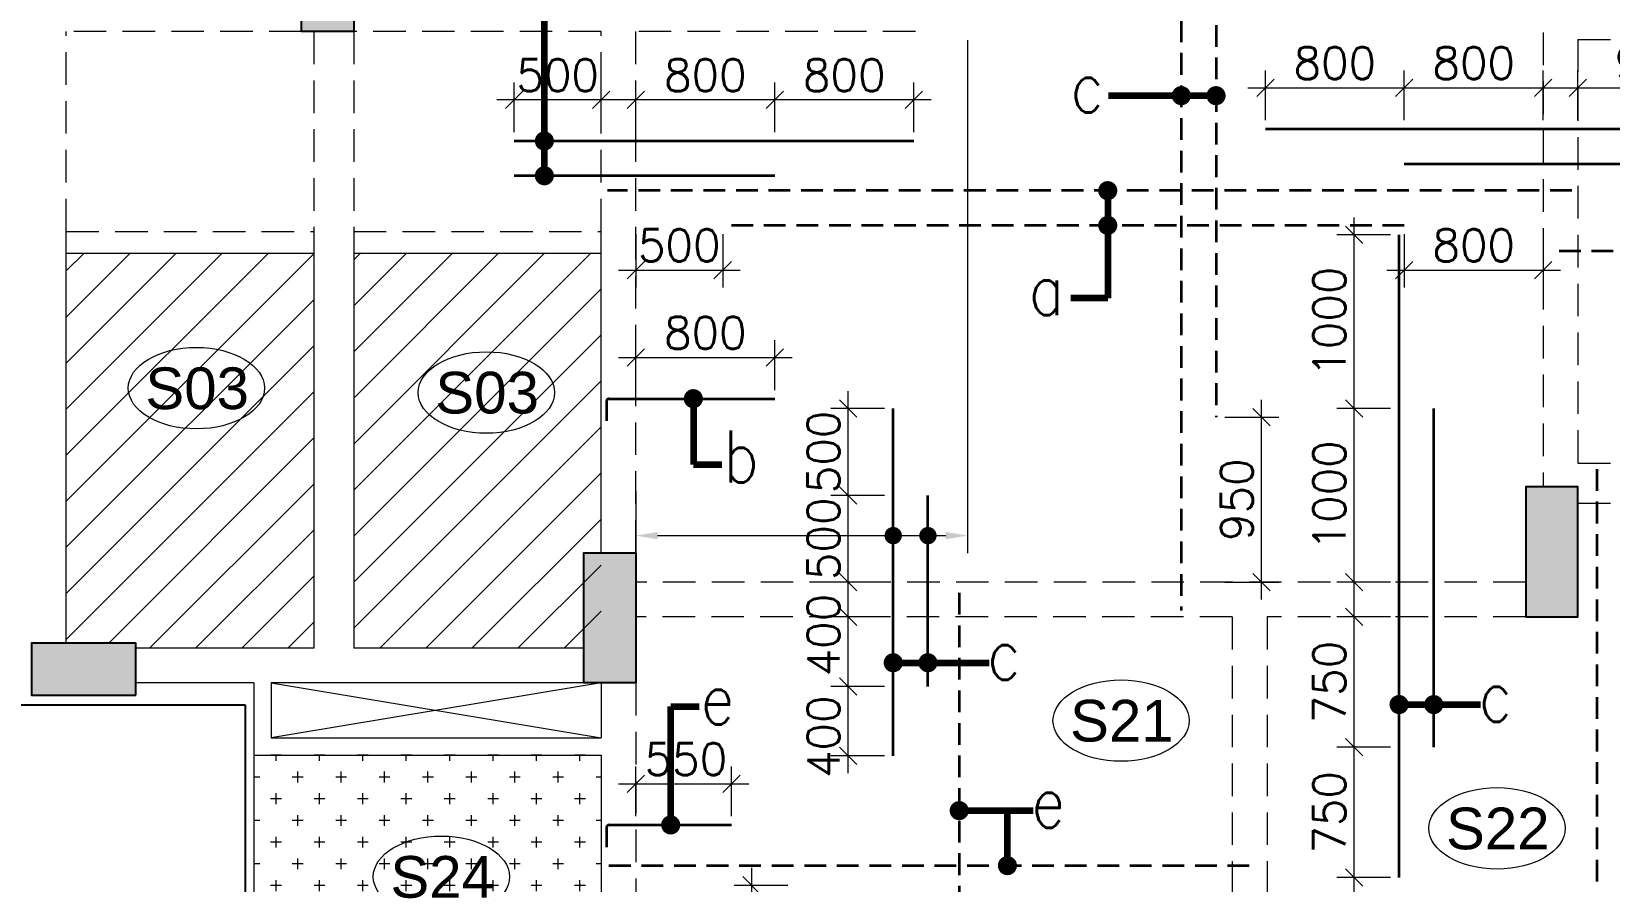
# Model space of a CAD drawing. Header units: millimetres. Extents: x 1255966 to 1543012, y 318612 to 465611.
# Drawn here: x 1261827 to 1270913, y 347091 to 351983 of the extents above; entities that cross this region are included whole.
import ezdxf

# ---------------------------------------------------------------- set-up
doc = ezdxf.new("R2010")
doc.units = ezdxf.units.MM
doc.header["$LTSCALE"] = 500
doc.header["$MEASUREMENT"] = 0
doc.header["$PDMODE"] = 34
for name, pattern in [('CONTINOUS', [0]), ('DASHED2', [0.375, 0.25, -0.125]), ('HIDDEN', [0.375, 0.25, -0.125]), ('PHANTOM2', [1.25, 0.625, -0.125, 0.125, -0.125, 0.125, -0.125])]:
    doc.linetypes.add(name, pattern=pattern)
doc.layers.get('Defpoints').update_dxf_attribs({"lineweight": 0})
for name, color, linetype, lineweight in [('ARROW', 1, 'Continuous', 0), ('CALL', 1, 'Continuous', 18), ('CUT OUT', 1, 'Continuous', 13), ('HATCH', 1, 'Continuous', 5), ('ST-DIM', 1, 'PHANTOM2', 15), ('STC REINF.BOTTOM', 7, 'Continuous', 35), ('TEXT 01', 3, 'Continuous', 15), ('TOWER AREA BEAM..', 3, 'Continuous', 20), ('TOWER COL HATCH', 253, 'Continuous', 20)]:
    doc.layers.add(name, color=color, linetype=linetype, lineweight=lineweight)
doc.layers.add('PROJECTION', color=7, linetype='HIDDEN', true_color=0xff4000)
for name, color, linetype in [('S-COLUMN-HATCH', 253, 'Continuous'), ('S-FRAMING PLAN', 4, 'Continuous'), ('S-T', 3, 'Continuous'), ('TOWER AREA COLUMN.', 6, 'Continuous')]:
    doc.layers.add(name, color=color, linetype=linetype)
doc.styles.add('ABHI', font='arial.ttf')
doc.styles.add('ROMANCE', font='romans.shx')
doc.styles.add('S-T', font='romans.shx')
doc.dimstyles.new('GRID DIM', dxfattribs={"dimtxt": 250, "dimasz": 100, "dimexe": 75, "dimexo": 0, "dimgap": 50, "dimtad": 1, "dimdec": 0, "dimzin": 0, "dimdsep": 46, "dimtxsty": 'ROMANCE', "dimblk": 'ARCHTICK', "dimcen": 0, "dimdle": 0.5, "dimclrd": 8, "dimclre": 8, "dimclrt": 3, "dimadec": 0, "dimazin": 0, "dimtfac": 1, "dimtdec": 0, "dimtmove": 0, "dimatfit": 3, "dimldrblk": 'DOT', "dimfxl": 200, "dimtolj": 1, "dimtzin": 0, "dimlwd": -1, "dimlwe": -1, "dimarcsym": 2})
pattern_1 = [(45, (-1381890.62, -304839.69), (-132.582521, 132.582521), [])]

# ---------------------------------------------------------------- blocks, each defined once
blk = doc.blocks.new('_Oblique')
at = {"color": 0, "linetype": 'ByBlock', "lineweight": -2}
blk.add_line((-0.5, -0.5), (0.5, 0.5), dxfattribs=at)
blk = doc.blocks.new('*D264')
at = {"layer": 'Defpoints', "color": 0, "linetype": 'ByBlock', "transparency": 16777216}
for p in [(1265306.5, 350867.2), (1265806.5, 350867.2), (1265806.5, 350610.2)]:
    blk.add_point(p, dxfattribs=at)
at = {"layer": 'ST-DIM', "color": 1, "linetype": 'CONTINOUS', "transparency": 16777216}
for p, q in [((1265306.5, 350817.2), (1265306.5, 350510.2)), ((1265806.5, 350817.2), (1265806.5, 350510.2)), ((1265206.5, 350610.2), (1265906.5, 350610.2))]:
    blk.add_line(p, q, dxfattribs=at)
at = {"layer": 'ST-DIM', "color": 1, "linetype": 'ByBlock', "transparency": 16777216, "xscale": 100, "yscale": 100, "zscale": 100, "rotation": 180}
blk.add_blockref('_Oblique', (1265306.5, 350610.2), dxfattribs=at)
at = {"layer": 'ST-DIM', "color": 1, "linetype": 'ByBlock', "transparency": 16777216, "xscale": 100, "yscale": 100, "zscale": 100}
blk.add_blockref('_Oblique', (1265806.5, 350610.2), dxfattribs=at)
at = {"layer": 'ST-DIM', "color": 3, "linetype": 'ByBlock', "transparency": 16777216, "insert": (1265556.5, 350752.7), "char_height": 185, "attachment_point": 5, "style": 'ROMANCE'}
blk.add_mtext('\\A1;500', dxfattribs=at)
blk = doc.blocks.new('_Dot')
at = {"color": 0, "linetype": 'ByBlock', "lineweight": -2}
blk.add_line((-0.5, 0), (-1, 0), dxfattribs=at)
at = {"color": 0, "linetype": 'ByBlock', "const_width": 0.5}
blk.add_lwpolyline([(-0.25, 0, 1), (0.25, 0, 1)], format="xyb", close=True, dxfattribs=at)
blk = doc.blocks.new('*D265')
at = {"layer": 'Defpoints', "color": 0, "linetype": 'ByBlock', "transparency": 16777216}
for p in [(1269731.6, 350867.2), (1270531.6, 350867.2), (1270531.6, 350610.2)]:
    blk.add_point(p, dxfattribs=at)
at = {"layer": 'ST-DIM', "color": 1, "linetype": 'CONTINOUS', "transparency": 16777216}
for p, q in [((1269731.6, 350817.2), (1269731.6, 350510.2)), ((1270531.6, 350817.2), (1270531.6, 350510.2)), ((1269631.6, 350610.2), (1270631.6, 350610.2))]:
    blk.add_line(p, q, dxfattribs=at)
at = {"layer": 'ST-DIM', "color": 1, "linetype": 'ByBlock', "transparency": 16777216, "xscale": 100, "yscale": 100, "zscale": 100, "rotation": 180}
blk.add_blockref('_Oblique', (1269731.6, 350610.2), dxfattribs=at)
at = {"layer": 'ST-DIM', "color": 1, "linetype": 'ByBlock', "transparency": 16777216, "xscale": 100, "yscale": 100, "zscale": 100}
blk.add_blockref('_Oblique', (1270531.6, 350610.2), dxfattribs=at)
at = {"layer": 'ST-DIM', "color": 3, "linetype": 'ByBlock', "transparency": 16777216, "insert": (1270131.6, 350752.7), "char_height": 185, "attachment_point": 5, "style": 'ROMANCE'}
blk.add_mtext('\\A1;800', dxfattribs=at)
blk = doc.blocks.new('_ArchTick')
at = {"color": 0, "linetype": 'ByBlock', "const_width": 0.15}
blk.add_lwpolyline([(-0.5, -0.5), (0.5, 0.5)], dxfattribs=at)
blk = doc.blocks.new('*D270')
at = {"layer": 'Defpoints', "color": 0, "linetype": 'ByBlock', "transparency": 16777216}
for p in [(1268647.7, 349763.1, 0), (1268909.5, 349763.1), (1268647.7, 348813.1, 0)]:
    blk.add_point(p, dxfattribs=at)
at = {"layer": 'ST-DIM', "color": 1, "linetype": 'CONTINOUS', "transparency": 16777216}
for p, q in [((1268909.5, 348713.1), (1268909.5, 349863.1)), ((1268697.7, 349763.1), (1269009.5, 349763.1)), ((1268697.7, 348813.1), (1269009.5, 348813.1))]:
    blk.add_line(p, q, dxfattribs=at)
at = {"layer": 'ST-DIM', "color": 1, "linetype": 'ByBlock', "transparency": 16777216, "xscale": 100, "yscale": 100, "zscale": 100}
for p, rotation in [((1268909.5, 349763.1), 90), ((1268909.5, 348813.1), 270)]:
    blk.add_blockref('_Oblique', p, dxfattribs=dict(at, rotation=rotation))
at = {"layer": 'ST-DIM', "color": 3, "linetype": 'ByBlock', "transparency": 16777216, "insert": (1268767, 349288.1), "char_height": 185, "attachment_point": 5, "rotation": 90, "style": 'ROMANCE'}
blk.add_mtext('\\A1;950', dxfattribs=at)
blk = doc.blocks.new('*D271')
at = {"layer": 'Defpoints', "color": 0, "linetype": 'ByBlock', "transparency": 16777216}
for p in [(1269442.3, 349813.1), (1269701.5, 349813.1), (1269701.5, 348813.1)]:
    blk.add_point(p, dxfattribs=at)
at = {"layer": 'ST-DIM', "color": 1, "linetype": 'CONTINOUS', "transparency": 16777216}
for p, q in [((1269442.3, 348713.1), (1269442.3, 349913.1)), ((1269651.5, 349813.1), (1269342.3, 349813.1)), ((1269651.5, 348813.1), (1269342.3, 348813.1))]:
    blk.add_line(p, q, dxfattribs=at)
at = {"layer": 'ST-DIM', "color": 1, "linetype": 'ByBlock', "transparency": 16777216, "xscale": 100, "yscale": 100, "zscale": 100}
for p, rotation in [((1269442.3, 349813.1), 90), ((1269442.3, 348813.1), 270)]:
    blk.add_blockref('_Oblique', p, dxfattribs=dict(at, rotation=rotation))
at = {"layer": 'ST-DIM', "color": 3, "linetype": 'ByBlock', "transparency": 16777216, "insert": (1269299.8, 349313.1), "char_height": 185, "attachment_point": 5, "rotation": 90, "style": 'ROMANCE'}
blk.add_mtext('\\A1;1000', dxfattribs=at)
blk = doc.blocks.new('*D272')
at = {"layer": 'Defpoints', "color": 0, "linetype": 'ByBlock', "transparency": 16777216}
for p in [(1269442.3, 350813.1), (1269701.5, 350813.1), (1269701.5, 349813.1)]:
    blk.add_point(p, dxfattribs=at)
at = {"layer": 'ST-DIM', "color": 1, "linetype": 'CONTINOUS', "transparency": 16777216}
for p, q in [((1269442.3, 349713.1), (1269442.3, 350913.1)), ((1269651.5, 350813.1), (1269342.3, 350813.1)), ((1269651.5, 349813.1), (1269342.3, 349813.1))]:
    blk.add_line(p, q, dxfattribs=at)
at = {"layer": 'ST-DIM', "color": 1, "linetype": 'ByBlock', "transparency": 16777216, "xscale": 100, "yscale": 100, "zscale": 100}
for p, rotation in [((1269442.3, 350813.1), 90), ((1269442.3, 349813.1), 270)]:
    blk.add_blockref('_Oblique', p, dxfattribs=dict(at, rotation=rotation))
at = {"layer": 'ST-DIM', "color": 3, "linetype": 'ByBlock', "transparency": 16777216, "insert": (1269299.8, 350313.1), "char_height": 185, "attachment_point": 5, "rotation": 90, "style": 'ROMANCE'}
blk.add_mtext('\\A1;1000', dxfattribs=at)
blk = doc.blocks.new('*D273')
at = {"layer": 'Defpoints', "color": 0, "linetype": 'ByBlock', "transparency": 16777216}
for p in [(1269442.3, 347863.1), (1269701.5, 347863.1), (1269701.6, 347113.1)]:
    blk.add_point(p, dxfattribs=at)
at = {"layer": 'ST-DIM', "color": 1, "linetype": 'CONTINOUS', "transparency": 16777216}
for p, q in [((1269442.3, 347013.1), (1269442.3, 347963.1)), ((1269651.5, 347863.1), (1269342.3, 347863.1)), ((1269651.6, 347113.1), (1269342.3, 347113.1))]:
    blk.add_line(p, q, dxfattribs=at)
at = {"layer": 'ST-DIM', "color": 1, "linetype": 'ByBlock', "transparency": 16777216, "xscale": 100, "yscale": 100, "zscale": 100}
for p, rotation in [((1269442.3, 347863.1), 90), ((1269442.3, 347113.1), 270)]:
    blk.add_blockref('_Oblique', p, dxfattribs=dict(at, rotation=rotation))
at = {"layer": 'ST-DIM', "color": 3, "linetype": 'ByBlock', "transparency": 16777216, "insert": (1269299.8, 347488.1), "char_height": 185, "attachment_point": 5, "rotation": 90, "style": 'ROMANCE'}
blk.add_mtext('\\A1;750', dxfattribs=at)
blk = doc.blocks.new('*D274')
at = {"layer": 'Defpoints', "color": 0, "linetype": 'ByBlock', "transparency": 16777216}
for p in [(1269442.3, 348613.1), (1269701.5, 348613.1), (1269701.5, 347863.1)]:
    blk.add_point(p, dxfattribs=at)
at = {"layer": 'ST-DIM', "color": 1, "linetype": 'CONTINOUS', "transparency": 16777216}
for p, q in [((1269442.3, 347763.1), (1269442.3, 348713.1)), ((1269651.5, 348613.1), (1269342.3, 348613.1)), ((1269651.5, 347863.1), (1269342.3, 347863.1))]:
    blk.add_line(p, q, dxfattribs=at)
at = {"layer": 'ST-DIM', "color": 1, "linetype": 'ByBlock', "transparency": 16777216, "xscale": 100, "yscale": 100, "zscale": 100}
for p, rotation in [((1269442.3, 348613.1), 90), ((1269442.3, 347863.1), 270)]:
    blk.add_blockref('_Oblique', p, dxfattribs=dict(at, rotation=rotation))
at = {"layer": 'ST-DIM', "color": 3, "linetype": 'ByBlock', "transparency": 16777216, "insert": (1269299.8, 348238.1), "char_height": 185, "attachment_point": 5, "rotation": 90, "style": 'ROMANCE'}
blk.add_mtext('\\A1;750', dxfattribs=at)
blk = doc.blocks.new('*D223')
at = {"layer": 'Defpoints', "color": 0, "linetype": 'ByBlock', "transparency": 16777216}
for p in [(1270531.6, 351658.9), (1269731.6, 351422.5, 0), (1270531.6, 351422.5, 0)]:
    blk.add_point(p, dxfattribs=at)
at = {"layer": 'ST-DIM', "color": 1, "linetype": 'CONTINOUS', "transparency": 16777216}
for p, q in [((1269731.6, 351472.5), (1269731.6, 351758.9)), ((1270531.6, 351472.5), (1270531.6, 351758.9)), ((1269631.6, 351658.9), (1270631.6, 351658.9))]:
    blk.add_line(p, q, dxfattribs=at)
at = {"layer": 'ST-DIM', "color": 1, "linetype": 'ByBlock', "transparency": 16777216, "xscale": 100, "yscale": 100, "zscale": 100, "rotation": 180}
blk.add_blockref('_Oblique', (1269731.6, 351658.9), dxfattribs=at)
at = {"layer": 'ST-DIM', "color": 1, "linetype": 'ByBlock', "transparency": 16777216, "xscale": 100, "yscale": 100, "zscale": 100}
blk.add_blockref('_Oblique', (1270531.6, 351658.9), dxfattribs=at)
at = {"layer": 'ST-DIM', "color": 3, "linetype": 'ByBlock', "transparency": 16777216, "insert": (1270131.6, 351801.4), "char_height": 185, "attachment_point": 5, "style": 'ROMANCE'}
blk.add_mtext('\\A1;800', dxfattribs=at)
blk = doc.blocks.new('*D224')
at = {"layer": 'Defpoints', "color": 0, "linetype": 'ByBlock', "transparency": 16777216}
for p in [(1271631.6, 351658.9), (1270731.6, 351422.5, 0), (1271631.6, 351422.5, 0)]:
    blk.add_point(p, dxfattribs=at)
at = {"layer": 'ST-DIM', "color": 1, "linetype": 'CONTINOUS', "transparency": 16777216}
for p, q in [((1270731.6, 351472.5), (1270731.6, 351758.9)), ((1271631.6, 351472.5), (1271631.6, 351758.9)), ((1270631.6, 351658.9), (1271731.6, 351658.9))]:
    blk.add_line(p, q, dxfattribs=at)
at = {"layer": 'ST-DIM', "color": 1, "linetype": 'ByBlock', "transparency": 16777216, "xscale": 100, "yscale": 100, "zscale": 100, "rotation": 180}
blk.add_blockref('_Oblique', (1270731.6, 351658.9), dxfattribs=at)
at = {"layer": 'ST-DIM', "color": 1, "linetype": 'ByBlock', "transparency": 16777216, "xscale": 100, "yscale": 100, "zscale": 100}
blk.add_blockref('_Oblique', (1271631.6, 351658.9), dxfattribs=at)
at = {"layer": 'ST-DIM', "color": 3, "linetype": 'ByBlock', "transparency": 16777216, "insert": (1271181.6, 351801.4), "char_height": 185, "attachment_point": 5, "style": 'ROMANCE'}
blk.add_mtext('\\A1;900', dxfattribs=at)
blk = doc.blocks.new('*D226')
at = {"layer": 'Defpoints', "color": 0, "linetype": 'ByBlock', "transparency": 16777216}
for p in [(1269731.6, 351658.9), (1268931.6, 351422.5, 0), (1269731.6, 351422.5, 0)]:
    blk.add_point(p, dxfattribs=at)
at = {"layer": 'ST-DIM', "color": 1, "linetype": 'CONTINOUS', "transparency": 16777216}
for p, q in [((1268931.6, 351472.5), (1268931.6, 351758.9)), ((1269731.6, 351472.5), (1269731.6, 351758.9)), ((1268831.6, 351658.9), (1269831.6, 351658.9))]:
    blk.add_line(p, q, dxfattribs=at)
at = {"layer": 'ST-DIM', "color": 1, "linetype": 'ByBlock', "transparency": 16777216, "xscale": 100, "yscale": 100, "zscale": 100, "rotation": 180}
blk.add_blockref('_Oblique', (1268931.6, 351658.9), dxfattribs=at)
at = {"layer": 'ST-DIM', "color": 1, "linetype": 'ByBlock', "transparency": 16777216, "xscale": 100, "yscale": 100, "zscale": 100}
blk.add_blockref('_Oblique', (1269731.6, 351658.9), dxfattribs=at)
at = {"layer": 'ST-DIM', "color": 3, "linetype": 'ByBlock', "transparency": 16777216, "insert": (1269331.6, 351801.4), "char_height": 185, "attachment_point": 5, "style": 'ROMANCE'}
blk.add_mtext('\\A1;800', dxfattribs=at)
blk = doc.blocks.new('*D227')
at = {"layer": 'Defpoints', "color": 0, "linetype": 'ByBlock', "transparency": 16777216}
for p in [(1265306.5, 351589.4), (1265306.5, 351353, 0), (1266106.5, 351353, 0)]:
    blk.add_point(p, dxfattribs=at)
at = {"layer": 'ST-DIM', "color": 1, "linetype": 'CONTINOUS', "transparency": 16777216}
for p, q in [((1265306.5, 351403), (1265306.5, 351689.4)), ((1266106.5, 351403), (1266106.5, 351689.4)), ((1266206.5, 351589.4), (1265206.5, 351589.4))]:
    blk.add_line(p, q, dxfattribs=at)
at = {"layer": 'ST-DIM', "color": 1, "linetype": 'ByBlock', "transparency": 16777216, "xscale": 100, "yscale": 100, "zscale": 100, "rotation": 180}
blk.add_blockref('_Oblique', (1265306.5, 351589.4), dxfattribs=at)
at = {"layer": 'ST-DIM', "color": 1, "linetype": 'ByBlock', "transparency": 16777216, "xscale": 100, "yscale": 100, "zscale": 100}
blk.add_blockref('_Oblique', (1266106.5, 351589.4), dxfattribs=at)
at = {"layer": 'ST-DIM', "color": 3, "linetype": 'ByBlock', "transparency": 16777216, "insert": (1265706.5, 351731.9), "char_height": 185, "attachment_point": 5, "style": 'ROMANCE'}
blk.add_mtext('\\A1;800', dxfattribs=at)
blk = doc.blocks.new('*D228')
at = {"layer": 'Defpoints', "color": 0, "linetype": 'ByBlock', "transparency": 16777216}
for p in [(1264606.5, 351589.4), (1264606.5, 351353, 0), (1265106.5, 351353, 0)]:
    blk.add_point(p, dxfattribs=at)
at = {"layer": 'ST-DIM', "color": 1, "linetype": 'CONTINOUS', "transparency": 16777216}
for p, q in [((1264606.5, 351403), (1264606.5, 351689.4)), ((1265106.5, 351403), (1265106.5, 351689.4)), ((1265206.5, 351589.4), (1264506.5, 351589.4))]:
    blk.add_line(p, q, dxfattribs=at)
at = {"layer": 'ST-DIM', "color": 1, "linetype": 'ByBlock', "transparency": 16777216, "xscale": 100, "yscale": 100, "zscale": 100, "rotation": 180}
blk.add_blockref('_Oblique', (1264606.5, 351589.4), dxfattribs=at)
at = {"layer": 'ST-DIM', "color": 1, "linetype": 'ByBlock', "transparency": 16777216, "xscale": 100, "yscale": 100, "zscale": 100}
blk.add_blockref('_Oblique', (1265106.5, 351589.4), dxfattribs=at)
at = {"layer": 'ST-DIM', "color": 3, "linetype": 'ByBlock', "transparency": 16777216, "insert": (1264856.5, 351731.9), "char_height": 185, "attachment_point": 5, "style": 'ROMANCE'}
blk.add_mtext('\\A1;500', dxfattribs=at)
blk = doc.blocks.new('*D229')
at = {"layer": 'Defpoints', "color": 0, "linetype": 'ByBlock', "transparency": 16777216}
for p in [(1266106.5, 351589.4), (1266106.5, 351353, 0), (1266906.5, 351353, 0)]:
    blk.add_point(p, dxfattribs=at)
at = {"layer": 'ST-DIM', "color": 1, "linetype": 'CONTINOUS', "transparency": 16777216}
for p, q in [((1266106.5, 351403), (1266106.5, 351689.4)), ((1266906.5, 351403), (1266906.5, 351689.4)), ((1267006.5, 351589.4), (1266006.5, 351589.4))]:
    blk.add_line(p, q, dxfattribs=at)
at = {"layer": 'ST-DIM', "color": 1, "linetype": 'ByBlock', "transparency": 16777216, "xscale": 100, "yscale": 100, "zscale": 100, "rotation": 180}
blk.add_blockref('_Oblique', (1266106.5, 351589.4), dxfattribs=at)
at = {"layer": 'ST-DIM', "color": 1, "linetype": 'ByBlock', "transparency": 16777216, "xscale": 100, "yscale": 100, "zscale": 100}
blk.add_blockref('_Oblique', (1266906.5, 351589.4), dxfattribs=at)
at = {"layer": 'ST-DIM', "color": 3, "linetype": 'ByBlock', "transparency": 16777216, "insert": (1266506.5, 351731.9), "char_height": 185, "attachment_point": 5, "style": 'ROMANCE'}
blk.add_mtext('\\A1;800', dxfattribs=at)
blk = doc.blocks.new('*D230')
at = {"layer": 'Defpoints', "color": 0, "linetype": 'ByBlock', "transparency": 16777216}
for p in [(1266106.5, 350106), (1265306.5, 349869.6), (1266106.5, 349869.6)]:
    blk.add_point(p, dxfattribs=at)
at = {"layer": 'ST-DIM', "color": 1, "linetype": 'CONTINOUS', "transparency": 16777216}
for p, q in [((1265306.5, 349919.6), (1265306.5, 350206)), ((1266106.5, 349919.6), (1266106.5, 350206)), ((1265206.5, 350106), (1266206.5, 350106))]:
    blk.add_line(p, q, dxfattribs=at)
at = {"layer": 'ST-DIM', "color": 1, "linetype": 'ByBlock', "transparency": 16777216, "xscale": 100, "yscale": 100, "zscale": 100, "rotation": 180}
blk.add_blockref('_Oblique', (1265306.5, 350106), dxfattribs=at)
at = {"layer": 'ST-DIM', "color": 1, "linetype": 'ByBlock', "transparency": 16777216, "xscale": 100, "yscale": 100, "zscale": 100}
blk.add_blockref('_Oblique', (1266106.5, 350106), dxfattribs=at)
at = {"layer": 'ST-DIM', "color": 3, "linetype": 'ByBlock', "transparency": 16777216, "insert": (1265706.5, 350248.5), "char_height": 185, "attachment_point": 5, "style": 'ROMANCE'}
blk.add_mtext('\\A1;800', dxfattribs=at)
blk = doc.blocks.new('*D231')
at = {"layer": 'Defpoints', "color": 0, "linetype": 'ByBlock', "transparency": 16777216}
for p in [(1266529.4, 349313.1), (1266788.6, 349313.1), (1266788.6, 348813.1)]:
    blk.add_point(p, dxfattribs=at)
at = {"layer": 'ST-DIM', "color": 1, "linetype": 'CONTINOUS', "transparency": 16777216}
for p, q in [((1266529.4, 348713.1), (1266529.4, 349413.1)), ((1266738.6, 349313.1), (1266429.4, 349313.1)), ((1266738.6, 348813.1), (1266429.4, 348813.1))]:
    blk.add_line(p, q, dxfattribs=at)
at = {"layer": 'ST-DIM', "color": 1, "linetype": 'ByBlock', "transparency": 16777216, "xscale": 100, "yscale": 100, "zscale": 100}
for p, rotation in [((1266529.4, 349313.1), 90), ((1266529.4, 348813.1), 270)]:
    blk.add_blockref('_Oblique', p, dxfattribs=dict(at, rotation=rotation))
at = {"layer": 'ST-DIM', "color": 3, "linetype": 'ByBlock', "transparency": 16777216, "insert": (1266386.9, 349063.1), "char_height": 185, "attachment_point": 5, "rotation": 90, "style": 'ROMANCE'}
blk.add_mtext('\\A1;500', dxfattribs=at)
blk = doc.blocks.new('*D232')
at = {"layer": 'Defpoints', "color": 0, "linetype": 'ByBlock', "transparency": 16777216}
for p in [(1266529.4, 348213.1), (1266788.7, 348213.1), (1266788.7, 347813.1)]:
    blk.add_point(p, dxfattribs=at)
at = {"layer": 'ST-DIM', "color": 1, "linetype": 'CONTINOUS', "transparency": 16777216}
for p, q in [((1266529.4, 347713.1), (1266529.4, 348313.1)), ((1266738.7, 348213.1), (1266429.4, 348213.1)), ((1266738.7, 347813.1), (1266429.4, 347813.1))]:
    blk.add_line(p, q, dxfattribs=at)
at = {"layer": 'ST-DIM', "color": 1, "linetype": 'ByBlock', "transparency": 16777216, "xscale": 100, "yscale": 100, "zscale": 100}
for p, rotation in [((1266529.4, 348213.1), 90), ((1266529.4, 347813.1), 270)]:
    blk.add_blockref('_Oblique', p, dxfattribs=dict(at, rotation=rotation))
at = {"layer": 'ST-DIM', "color": 3, "linetype": 'ByBlock', "transparency": 16777216, "insert": (1266386.9, 347923.5), "char_height": 185, "attachment_point": 5, "rotation": 90, "style": 'ROMANCE'}
blk.add_mtext('\\A1;400', dxfattribs=at)
blk = doc.blocks.new('*D233')
at = {"layer": 'Defpoints', "color": 0, "linetype": 'ByBlock', "transparency": 16777216}
for p in [(1266529.4, 348613.1), (1266788.7, 348613.1), (1266788.7, 348213.1)]:
    blk.add_point(p, dxfattribs=at)
at = {"layer": 'ST-DIM', "color": 1, "linetype": 'CONTINOUS', "transparency": 16777216}
for p, q in [((1266529.4, 348113.1), (1266529.4, 348713.1)), ((1266738.7, 348613.1), (1266429.4, 348613.1)), ((1266738.7, 348213.1), (1266429.4, 348213.1))]:
    blk.add_line(p, q, dxfattribs=at)
at = {"layer": 'ST-DIM', "color": 1, "linetype": 'ByBlock', "transparency": 16777216, "xscale": 100, "yscale": 100, "zscale": 100}
for p, rotation in [((1266529.4, 348613.1), 90), ((1266529.4, 348213.1), 270)]:
    blk.add_blockref('_Oblique', p, dxfattribs=dict(at, rotation=rotation))
at = {"layer": 'ST-DIM', "color": 3, "linetype": 'ByBlock', "transparency": 16777216, "insert": (1266386.9, 348508.7), "char_height": 185, "attachment_point": 5, "rotation": 90, "style": 'ROMANCE'}
blk.add_mtext('\\A1;400', dxfattribs=at)
blk = doc.blocks.new('*D234')
at = {"layer": 'Defpoints', "color": 0, "linetype": 'ByBlock', "transparency": 16777216}
for p in [(1266529.4, 349813.1), (1266788.6, 349813.1), (1266788.6, 349313.1)]:
    blk.add_point(p, dxfattribs=at)
at = {"layer": 'ST-DIM', "color": 1, "linetype": 'CONTINOUS', "transparency": 16777216}
for p, q in [((1266529.4, 349213.1), (1266529.4, 349913.1)), ((1266738.6, 349813.1), (1266429.4, 349813.1)), ((1266738.6, 349313.1), (1266429.4, 349313.1))]:
    blk.add_line(p, q, dxfattribs=at)
at = {"layer": 'ST-DIM', "color": 1, "linetype": 'ByBlock', "transparency": 16777216, "xscale": 100, "yscale": 100, "zscale": 100}
for p, rotation in [((1266529.4, 349813.1), 90), ((1266529.4, 349313.1), 270)]:
    blk.add_blockref('_Oblique', p, dxfattribs=dict(at, rotation=rotation))
at = {"layer": 'ST-DIM', "color": 3, "linetype": 'ByBlock', "transparency": 16777216, "insert": (1266386.9, 349563.1), "char_height": 185, "attachment_point": 5, "rotation": 90, "style": 'ROMANCE'}
blk.add_mtext('\\A1;500', dxfattribs=at)
blk = doc.blocks.new('*D235')
at = {"layer": 'Defpoints', "color": 0, "linetype": 'ByBlock', "transparency": 16777216}
for p in [(1267216.6, 351983.1), (1265306.5, 349387.5), (1267216.6, 349081.2)]:
    blk.add_point(p, dxfattribs=at)
at = {"layer": 'ST-DIM', "color": 1, "linetype": 'CONTINOUS', "transparency": 16777216}
for p, q in [((1267216.6, 351933.1), (1267216.6, 348981.2)), ((1265306.5, 349337.5), (1265306.5, 348981.2)), ((1265431.5, 349081.2), (1267091.6, 349081.2))]:
    blk.add_line(p, q, dxfattribs=at)
at = {"layer": 'ST-DIM', "color": 1, "linetype": 'ByBlock', "transparency": 16777216}
for points in [[(1265431.5, 349102.1), (1265431.5, 349060.4), (1265306.5, 349081.2)], [(1267091.6, 349102.1), (1267091.6, 349060.4), (1267216.6, 349081.2)]]:
    blk.add_solid(points, dxfattribs=at)
blk = doc.blocks.new('*D206')
at = {"layer": 'Defpoints', "color": 0, "linetype": 'ByBlock', "transparency": 16777216}
for p in [(1265856.5, 347652.2), (1265306.5, 347415.8), (1265856.5, 347415.8)]:
    blk.add_point(p, dxfattribs=at)
at = {"layer": 'ST-DIM', "color": 1, "linetype": 'CONTINOUS', "transparency": 16777216}
for p, q in [((1265306.5, 347465.8), (1265306.5, 347752.2)), ((1265856.5, 347465.8), (1265856.5, 347752.2)), ((1265206.5, 347652.2), (1265956.5, 347652.2))]:
    blk.add_line(p, q, dxfattribs=at)
at = {"layer": 'ST-DIM', "color": 1, "linetype": 'ByBlock', "transparency": 16777216, "xscale": 100, "yscale": 100, "zscale": 100, "rotation": 180}
blk.add_blockref('_Oblique', (1265306.5, 347652.2), dxfattribs=at)
at = {"layer": 'ST-DIM', "color": 1, "linetype": 'ByBlock', "transparency": 16777216, "xscale": 100, "yscale": 100, "zscale": 100}
blk.add_blockref('_Oblique', (1265856.5, 347652.2), dxfattribs=at)
at = {"layer": 'ST-DIM', "color": 3, "linetype": 'ByBlock', "transparency": 16777216, "insert": (1265594.6, 347794.7), "char_height": 185, "attachment_point": 5, "style": 'ROMANCE'}
blk.add_mtext('\\A1;550', dxfattribs=at)
blk = doc.blocks.new('*D211')
at = {"layer": 'Defpoints', "color": 0, "linetype": 'ByBlock', "transparency": 16777216}
for p in [(1266231.2, 347068), (1265972, 346268), (1266231.2, 346268)]:
    blk.add_point(p, dxfattribs=at)
at = {"layer": 'ST-DIM', "color": 1, "linetype": 'CONTINOUS', "transparency": 16777216}
for p, q in [((1265972, 347168), (1265972, 346168)), ((1266181.2, 347068), (1265872, 347068)), ((1266181.2, 346268), (1265872, 346268))]:
    blk.add_line(p, q, dxfattribs=at)
at = {"layer": 'ST-DIM', "color": 1, "linetype": 'ByBlock', "transparency": 16777216, "xscale": 100, "yscale": 100, "zscale": 100}
for p, rotation in [((1265972, 347068), 90), ((1265972, 346268), 270)]:
    blk.add_blockref('_Oblique', p, dxfattribs=dict(at, rotation=rotation))
at = {"layer": 'ST-DIM', "color": 3, "linetype": 'ByBlock', "transparency": 16777216, "insert": (1265829.5, 346668), "char_height": 185, "attachment_point": 5, "rotation": 90, "style": 'ROMANCE'}
blk.add_mtext('\\A1;800', dxfattribs=at)
blk = doc.blocks.new('A$Ca8bcdc7a')
at = {"layer": 'HATCH', "ltscale": 10}
h = blk.add_hatch(dxfattribs=at)
h.set_pattern_fill('ANSI31', color=1, scale=1500)
h.set_pattern_definition(pattern_1)
h.paths.add_polyline_path([(-11160, -6819.7), (-12585, -6819.7), (-12585, -9064.7), (-12185, -9064.7), (-12185, -9094.7), (-11160, -9094.7)])
h = blk.add_hatch(dxfattribs=at)
h.set_pattern_fill('ANSI31', color=1, scale=1500)
h.set_pattern_definition(pattern_1)
h.paths.add_polyline_path([(-9505.1, -6819.7), (-10930, -6819.7), (-10930, -8544.7), (-10930, -9094.7), (-9505.1, -9094.7)])
h = blk.add_hatch(dxfattribs=at)
h.set_pattern_fill('CROSS', color=1, scale=500, angle=90)
h.set_pattern_definition([(90, (-1381890.62, -304839.69), (-125, 125), [62.5, -187.5]), (180, (-1381859.37, -304808.44), (-125, -125), [62.5, -187.5])])
h.paths.add_polyline_path([(-9505.1, -9709.7), (-11505, -9709.7), (-11505, -11259.8), (-9505.1, -11259.8)])
at = {"layer": 'CUT OUT', "color": 1, "ltscale": 10}
for p, q in [((-11405, -9294.7), (-9505.1, -9609.7)), ((-9505.1, -9294.7), (-11405, -9609.7))]:
    blk.add_line(p, q, dxfattribs=at)
at = {"layer": 'S-FRAMING PLAN', "color": 3, "linetype": 'ByBlock', "lineweight": 20, "ltscale": 10}
for p, q in [((-12585, -9064.7), (-12585, -6694.7)), ((-9505.1, -8544.7), (-9505.1, -6694.7)), ((-12585, -6819.7), (-11160, -6819.7)), ((-11160, -6819.7), (-11160, -9094.7)), ((-10930.1, -6819.7), (-9505.1, -6819.7)), ((-10930, -6819.7), (-10930, -9094.7)), ((-11160, -9094.7), (-12185, -9094.7)), ((-9605.1, -9094.7), (-10930, -9094.7)), ((-11505, -9294.7), (-12185, -9294.7)), ((-11505, -9294.7), (-11505, -9709.7)), ((-11405, -9294.7), (-11405, -9609.7)), ((-9605.1, -9294.7), (-11405, -9294.7)), ((-9505.1, -9294.7), (-9505.1, -9609.7)), ((-11405, -9609.7), (-9505.1, -9609.7)), ((-11505, -9709.7), (-11505, -13424.8)), ((-11505, -9709.7), (-9505.1, -9709.7)), ((-9505.1, -9709.7), (-9505.1, -11259.8))]:
    blk.add_line(p, q, dxfattribs=at)
at = {"layer": 'TOWER AREA BEAM..', "color": 3, "linetype": 'HIDDEN', "ltscale": 1.5}
for p, q in [((-4080, -3019.7), (-4080, -8164.7)), ((-11230, -5544.7), (-12585, -5544.7)), ((-12585, -6694.7), (-12585, -5544.7)), ((-11160, -5544.7), (-11160, -6819.7)), ((-9505.1, -5544.7), (-10930, -5544.7)), ((-10930, -5544.7), (-10930, -6819.7)), ((-9505.1, -6694.7), (-9505.1, -5544.7)), ((-9305.1, -8544.7), (-9305.1, -5544.7)), ((-7695, -5544.7), (-9305.1, -5544.7)), ((-3880, -5589.8), (-1795, -5589.8)), ((-3880, -5589.8), (-3880, -8029.8)), ((-12585, -6694.7), (-11160.1, -6694.7)), ((-10930.1, -6694.7), (-9505.1, -6694.7)), ((-3880, -8029.8), (-2480, -8029.8)), ((-3880, -8259.8), (-2480, -8259.8)), ((-4180, -8714.7), (-9305.1, -8714.7)), ((-5870.3, -8914.7), (-9305.1, -8914.7)), ((-5870.3, -8914.7), (-5870.3, -11209.8)), ((-4180, -8914.7), (-5670.3, -8914.7)), ((-5670.3, -8914.7), (-5670.3, -11209.8)), ((-9305.1, -9294.7), (-9305.1, -11259.8))]:
    blk.add_line(p, q, dxfattribs=at)
blk = doc.blocks.new('3tgra')
at = {"layer": 'TOWER COL HATCH'}
h = blk.add_hatch(color=253, dxfattribs=at)
h.dxf.hatch_style = 1
h.paths.add_polyline_path([(1370960.6, 80596.9), (1370660.6, 80596.9), (1370660.6, 81346.9), (1370960.6, 81346.9)])
h = blk.add_hatch(color=253, dxfattribs=at)
h.dxf.hatch_style = 1
h.paths.add_polyline_path([(1377710.6, 77226.9), (1378010.6, 77226.9), (1378010.6, 77976.9), (1377710.6, 77976.9)])
h = blk.add_hatch(color=253, dxfattribs=at)
h.dxf.hatch_style = 1
h.paths.add_polyline_path([(1372585.5, 76846.9), (1372285.5, 76846.9), (1372285.5, 77596.9), (1372585.5, 77596.9)])
h = blk.add_hatch(color=253, dxfattribs=at)
h.dxf.hatch_style = 1
h.paths.add_polyline_path([(1369705.6, 76776.9), (1369705.6, 77076.9), (1369105.6, 77076.9), (1369105.6, 76776.9)])
at = {"layer": 'TOWER AREA COLUMN.', "color": 4}
for points in [[(1370960.6, 80596.9), (1370660.6, 80596.9), (1370660.6, 81346.9), (1370960.6, 81346.9)], [(1377710.6, 77226.9), (1378010.6, 77226.9), (1378010.6, 77976.9), (1377710.6, 77976.9)], [(1372585.5, 76846.9), (1372285.5, 76846.9), (1372285.5, 77596.9), (1372585.5, 77596.9)], [(1369705.6, 76776.9), (1369705.6, 77076.9), (1369105.6, 77076.9), (1369105.6, 76776.9)]]:
    blk.add_lwpolyline(points, close=True, dxfattribs=at)

msp = doc.modelspace()

# ---------------------------------------------------------------- linework, layer by layer
at = {"layer": 'CALL', "color": 200, "linetype": 'Continuous', "ltscale": 10}
for centre in [(1262775.9, 349930.2), (1264445.6, 349905), (1268100.9, 348016.5, 1.8), (1270265.8, 347396.2, 1.8), (1264186.8, 347117.4)]:
    msp.add_ellipse(centre, major_axis=(392.2, 0), ratio=0.597584, dxfattribs=at)
at = {"layer": 'PROJECTION', "ltscale": 750}
msp.add_lwpolyline([(1272816.6, 352262.9), (1270856.6, 352262.9), (1270856.6, 357008.1), (1267051.6, 357008.1), (1267051.6, 356883.1), (1266011.6, 356883.1), (1266011.6, 358293.1), (1260066.6, 358293.1), (1260066.6, 356883.1), (1258236.6, 356883.1), (1258236.6, 347593.1), (1260031.5, 347593.1), (1260031.5, 348108.1), (1263056.6, 348108.1), (1263056.6, 344227.9), (1260031.5, 344227.9), (1260031.5, 344742.9), (1258236.6, 344742.9), (1258236.6, 335452.9)], dxfattribs=at)
at = {"layer": 'STC REINF.BOTTOM', "color": 4, "linetype": 'DASHED2'}
for p, q in [((1268447.7, 355234.9), (1268447.7, 348651.1, 0)), ((1268647.7, 354458.1, 0), (1268647.7, 349763.1, 0)), ((1270696.1, 351067.2, 0), (1265143.1, 351067.2, 0)), ((1269731.6, 350867.2, 0), (1265806.5, 350867.2, 0)), ((1270622.9, 350720.4), (1276567, 350720.4)), ((1270839.6, 349464.3), (1270839.6, 343688)), ((1267168.6, 348752.3), (1267168.6, 346110.1)), ((1265151.8, 347181.5), (1268882.3, 347181.5))]:
    msp.add_line(p, q, dxfattribs=at)
at = {"layer": 'STC REINF.BOTTOM', "color": 4, "linetype": 'Continuous'}
for p, q in [((1268931.6, 351422.5, 0), (1272531.6, 351422.5, 0)), ((1266906.5, 351353, 0), (1264606.5, 351353, 0)), ((1269731.6, 351222.5, 0), (1271631.6, 351222.5, 0)), ((1266106.5, 351153, 0), (1264606.5, 351153, 0)), ((1269701.5, 347113.1), (1269701.5, 350813.1)), ((1265137.6, 349854.6), (1265137.6, 349742.1)), ((1265152.6, 349869.6), (1266106.5, 349869.6)), ((1266788.7, 347813.1), (1266788.6, 349813.1)), ((1269901.5, 347863.1), (1269901.5, 349813.1)), ((1266988.6, 348213.1), (1266988.6, 349313.1)), ((1265137.6, 347400.8), (1265137.6, 347288.2)), ((1265152.6, 347415.8), (1265856.5, 347415.8))]:
    msp.add_line(p, q, dxfattribs=at)
at = {"layer": 'STC REINF.BOTTOM', "color": 4, "linetype": 'Continuous', "const_width": 50}
for points in [[(1266763.6, 349081.2, 1), (1266813.6, 349081.2, 1)], [(1266963.6, 349081.2, 1), (1267013.6, 349081.2, 1)]]:
    msp.add_lwpolyline(points, format="xyb", close=True, dxfattribs=at)
at = {"layer": 'STC REINF.BOTTOM', "color": 4, "linetype": 'Continuous'}
for centre in [(1265152.6, 349854.6), (1265152.6, 347400.8)]:
    msp.add_arc(centre, 15, 90, 180, dxfattribs=at)

# ---------------------------------------------------------------- block references
at = {"layer": 'CUT OUT', "color": 4}
msp.add_blockref('3tgra', (-107279, 271386.2), dxfattribs=at)
at = {"layer": 'S-COLUMN-HATCH', "color": 4, "ltscale": 10}
msp.add_blockref('A$Ca8bcdc7a', (1274611.6, 357527.7), dxfattribs=at)

# ---------------------------------------------------------------- texts
at = {"layer": 'S-T', "color": 2, "linetype": 'Continuous', "ltscale": 10, "style": 'S-T', "width": 0.85}
for s, p in [('c', (1267807.7, 351516.2)), ('a', (1267567.6, 350350.9)), ('b', (1265809, 349387.2)), ('c', (1267328.4, 348250.9)), ('c', (1270158.9, 348010.1)), ('e', (1265678.4, 347993.9)), ('e', (1267582.9, 347399.6))]:
    msp.add_text(s, height=300, dxfattribs=at).set_placement(p)
at = {"layer": 'TEXT 01', "color": 2, "linetype": 'Continuous', "style": 'ABHI'}
for s, p in [('S03', (1262482.1, 349809.6, 0)), ('S03', (1264151.8, 349784.5, 0)), ('S21', (1267807.1, 347895.9, 1.7)), ('S22', (1269972, 347275.6, 1.7)), ('S24', (1263893, 346996.8, 0))]:
    msp.add_text(s, height=240, dxfattribs=at).set_placement(p)

# ---------------------------------------------------------------- dimensions: what is measured, and where the dimension line sits
at = {"layer": 'ST-DIM', "linetype": 'ByBlock'}
dim = msp.add_linear_dim(base=(1267216.6, 349081.2), p1=(1265306.5, 349387.5), p2=(1267216.6, 351983.1), text=' ', dimstyle='GRID DIM', override={"dimtxt": 185, "dimasz": 125, "dimexe": 100, "dimexo": 50, "dimsah": 1, "dimdle": 100, "dimclrd": 1, "dimclre": 1}, dxfattribs=at)
dim.commit()
dim.dimension.update_dxf_attribs({"geometry": '*D235', "text_midpoint": (1266261.6, 349081.2)})
for base, p1, p2, picture, middle in [((1269731.6, 351658.9, 0), (1268931.6, 351422.5, 0), (1269731.6, 351422.5, 0), '*D226', (1269331.6, 351658.9, 0)), ((1270531.6, 351658.9, 0), (1269731.6, 351422.5, 0), (1270531.6, 351422.5), '*D223', (1270131.6, 351658.9, 0)), ((1271631.6, 351658.9, 0), (1270731.6, 351422.5, 0), (1271631.6, 351422.5, 0), '*D224', (1271181.6, 351658.9, 0)), ((1265806.5, 350610.2, 0), (1265306.5, 350867.2, 0), (1265806.5, 350867.2, 0), '*D264', (1265556.5, 350610.2, 0)), ((1270531.6, 350610.2), (1269731.6, 350867.2), (1270531.6, 350867.2), '*D265', (1270131.6, 350610.2)), ((1265856.5, 347652.2), (1265306.5, 347415.8), (1265856.5, 347415.8), '*D206', (1265594.6, 347652.2))]:
    dim = msp.add_linear_dim(base=base, p1=p1, p2=p2, dimstyle='GRID DIM', override={"dimtxt": 185, "dimexe": 100, "dimexo": 50, "dimblk1": 'Oblique', "dimblk2": 'Oblique', "dimsah": 1, "dimdle": 100, "dimclrd": 1, "dimclre": 1}, dxfattribs=at)
    dim.commit()
    dim.dimension.update_dxf_attribs({"geometry": picture, "text_midpoint": middle, "dimtype": 160})
for base, p1, p2, angle, picture, middle in [((1264606.5, 351589.4, 0), (1265106.5, 351353, 0), (1264606.5, 351353, 0), 180, '*D228', (1264856.5, 351589.4, 0)), ((1265306.5, 351589.4, 0), (1266106.5, 351353, 0), (1265306.5, 351353), 180, '*D227', (1265706.5, 351589.4, 0)), ((1266106.5, 351589.4, 0), (1266906.5, 351353, 0), (1266106.5, 351353, 0), 180, '*D229', (1266506.5, 351589.4, 0)), ((1266529.4, 349813.1), (1266788.6, 349313.1), (1266788.6, 349813.1), 90, '*D234', (1266529.4, 349563.1)), ((1268909.5, 349763.1, 0), (1268647.7, 348813.1), (1268647.7, 349763.1, 0), 90, '*D270', (1268909.5, 349288.1, 0)), ((1266529.4, 349313.1), (1266788.6, 348813.1), (1266788.6, 349313.1), 90, '*D231', (1266529.4, 349063.1)), ((1266529.4, 348613.1), (1266788.7, 348213.1), (1266788.7, 348613.1), 90, '*D233', (1266529.4, 348508.7)), ((1269442.3, 348613.1), (1269701.5, 347863.1), (1269701.5, 348613.1), 90, '*D274', (1269442.3, 348238.1)), ((1266529.4, 348213.1), (1266788.7, 347813.1), (1266788.7, 348213.1), 90, '*D232', (1266529.4, 347923.5)), ((1269442.3, 347863.1), (1269701.6, 347113.1), (1269701.5, 347863.1), 90, '*D273', (1269442.3, 347488.1)), ((1265972, 346268), (1266231.2, 347068), (1266231.2, 346268), 270, '*D211', (1265972, 346668))]:
    dim = msp.add_linear_dim(base=base, p1=p1, p2=p2, angle=angle, dimstyle='GRID DIM', override={"dimtxt": 185, "dimexe": 100, "dimexo": 50, "dimblk1": 'Oblique', "dimblk2": 'Oblique', "dimsah": 1, "dimdle": 100, "dimclrd": 1, "dimclre": 1}, dxfattribs=at)
    dim.commit()
    dim.dimension.update_dxf_attribs({"geometry": picture, "text_midpoint": middle, "dimtype": 160})
for base, p1, p2, picture, middle in [((1269442.3, 350813.1), (1269701.5, 349813.1), (1269701.5, 350813.1), '*D272', (1269299.8, 350313.1)), ((1269442.3, 349813.1), (1269701.5, 348813.1), (1269701.5, 349813.1), '*D271', (1269299.8, 349313.1))]:
    dim = msp.add_linear_dim(base=base, p1=p1, p2=p2, angle=90, dimstyle='GRID DIM', override={"dimtxt": 185, "dimexe": 100, "dimexo": 50, "dimblk1": 'Oblique', "dimblk2": 'Oblique', "dimsah": 1, "dimdle": 100, "dimclrd": 1, "dimclre": 1}, dxfattribs=at)
    dim.commit()
    dim.dimension.update_dxf_attribs({"geometry": picture, "text_midpoint": middle})
dim = msp.add_linear_dim(base=(1266106.5, 350106), p1=(1265306.5, 349869.6), p2=(1266106.5, 349869.6), dimstyle='GRID DIM', override={"dimtxt": 185, "dimexe": 100, "dimexo": 50, "dimblk1": 'Oblique', "dimblk2": 'Oblique', "dimsah": 1, "dimdle": 100, "dimclrd": 1, "dimclre": 1}, dxfattribs=at)
dim.commit()
dim.dimension.update_dxf_attribs({"geometry": '*D230', "text_midpoint": (1265706.5, 350248.5)})

# ---------------------------------------------------------------- leaders
at = {"layer": 'ARROW', "linetype": 'ByBlock'}
for points in [[(1264779.8, 351353, 0), (1264779.8, 352497.6, 0), (1264582.6, 352497.6, 0)], [(1264779.8, 351153, 0), (1264779.8, 352497.6, 0), (1264582.6, 352497.6, 0)], [(1268647.7, 351614, 0), (1268027.4, 351614, 0)], [(1268447.7, 351614, 0), (1268027.4, 351614, 0)], [(1268024.1, 351067.2, 0), (1268024.1, 350447.8, 0), (1267811.1, 350447.8, 0)], [(1268024.1, 350867.2, 0), (1268024.1, 350447.8, 0), (1267811.1, 350447.8, 0)], [(1265637.8, 349869.6), (1265637.8, 349491.4), (1265801.8, 349491.4)], [(1266788.6, 348349.4), (1267340.2, 348349.4)], [(1266988.6, 348349.4), (1267340.2, 348349.4)], [(1269701.5, 348108.6), (1270170.7, 348108.6)], [(1269901.5, 348108.6), (1270170.7, 348108.6)], [(1265507.3, 347415.8), (1265507.3, 348098.1), (1265671.3, 348098.1)], [(1267168.6, 347498.1), (1267594.7, 347498.1)], [(1267446.2, 347181.5), (1267446.2, 347498.1), (1267594.7, 347498.1)]]:
    msp.add_leader(points, dimstyle='GRID DIM', override={"dimasz": 110, "dimtad": 0, "dimclrd": 1, "dimlwd": 65534}, dxfattribs=at)

doc.saveas('drawing.dxf')
